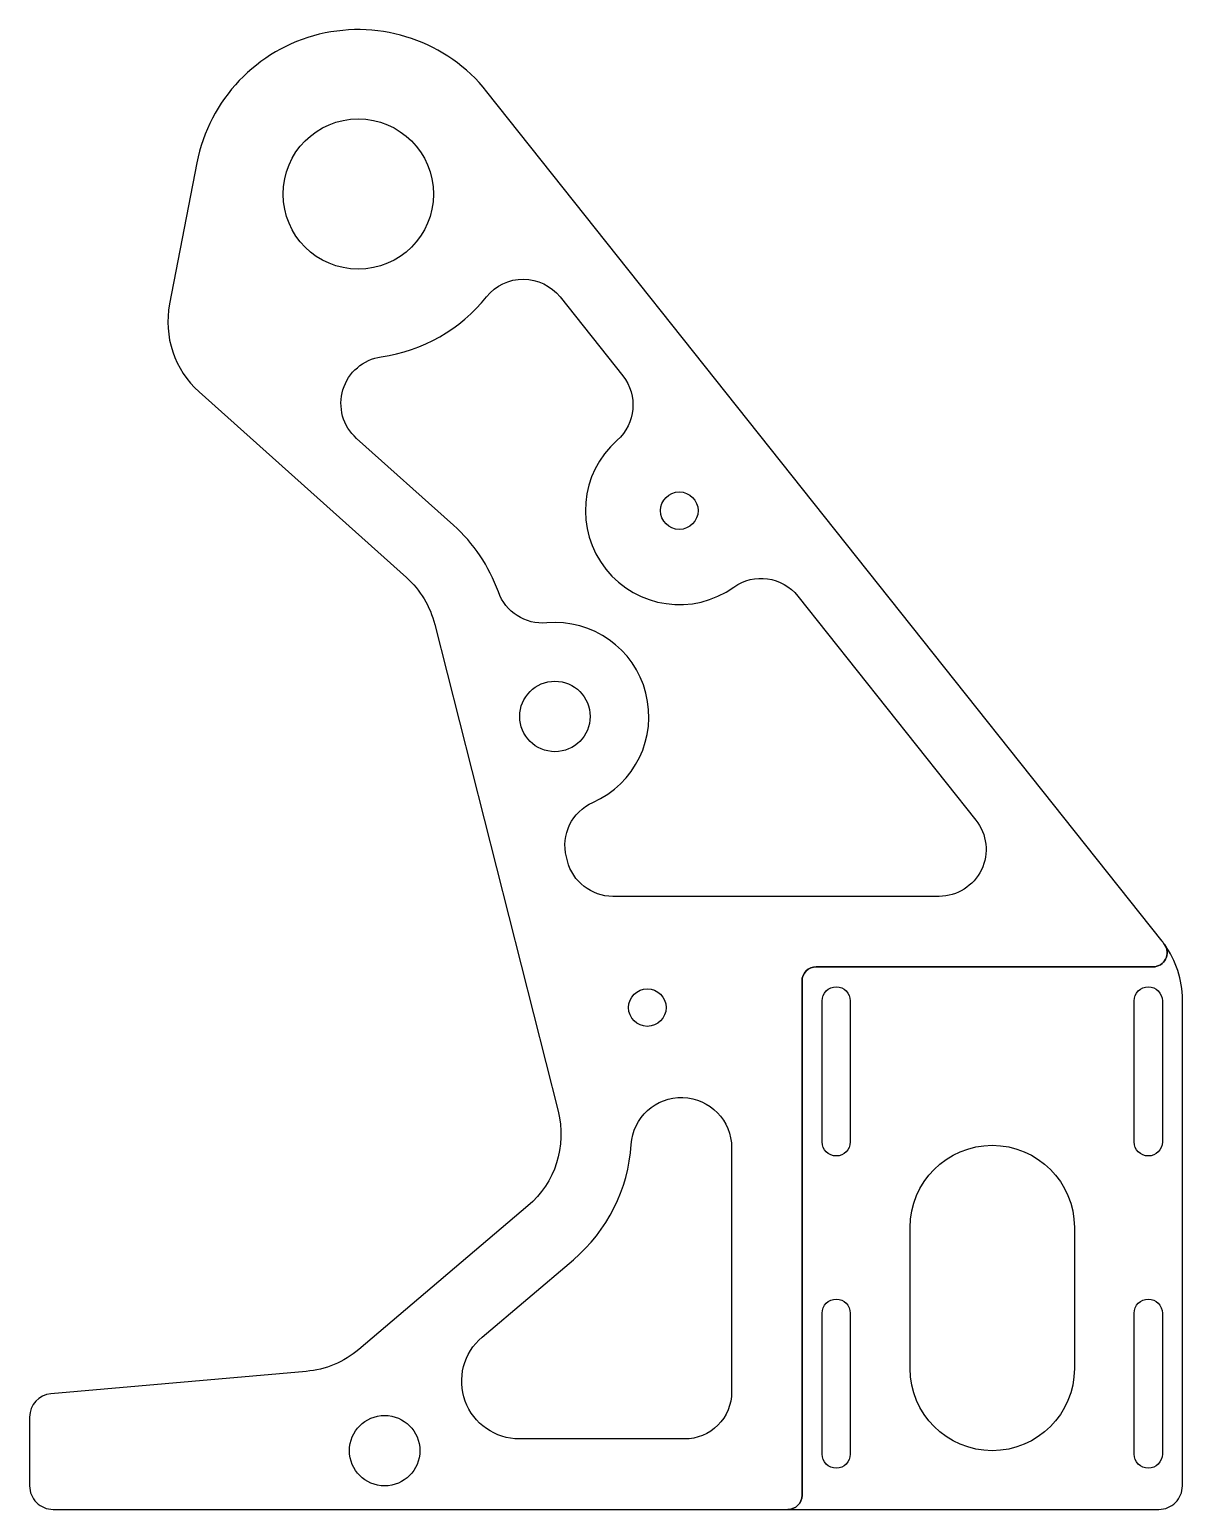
# Model space of a CAD drawing. Header units: millimetres. Extents: x -250 to -4, y 0 to 315.
import ezdxf

# ---------------------------------------------------------------- set-up
doc = ezdxf.new("R2010")
doc.units = ezdxf.units.MM
doc.layers.get('0').update_dxf_attribs({"linetype": 'CONTINUOUS'})

msp = doc.modelspace()

# ---------------------------------------------------------------- linework, layer by layer
for points in [[(-88.5, 0, 0.414214), (-85.5, 3), (-85.5, 112.5, -0.414214), (-82.5, 115.5), (-10.74, 115.5, 0.612534), (-8.31, 120.26, 0.011044), (-8.84, 120.96), (-152.6, 301.78, 0.640372), (-214.36, 286.66), (-220.19, 256.59, 0.263884), (-213.9, 237.88), (-169.76, 198.36, -0.149112), (-163.72, 188.37), (-137.44, 84.76, -0.286412), (-143.89, 64.59), (-179.9, 34.05, -0.155257), (-191.1, 29.38), (-245.44, 24.63, 0.388879), (-250, 19.65), (-250, 5, 0.414214), (-245, 0)], [(-159.75, 209.53), (-180.37, 227.99, -0.637728), (-175.1, 245.34, 0.19112), (-152.67, 258.13, -0.48148), (-137.04, 258.1), (-123.68, 241.3, -0.398996), (-124.88, 227.58, 0.949083), (-100.03, 196.32, -0.398996), (-86.39, 194.4), (-48.49, 146.72, -0.627825), (-56.31, 130.5), (-125.79, 130.5, -0.343206), (-135.48, 138.04), (-135.69, 138.88, -0.365977), (-130.04, 150.49, 0.848192), (-139.88, 188.71, -0.340821), (-150.17, 195.29, 0.124527)], [(-82.5, 115.5, 0.414214), (-85.5, 112.5), (-85.5, 3, -0.414214), (-88.5, 0), (-9.5, 0, 0.414214), (-4.5, 5), (-4.5, 108.52, 0.158186), (-8.31, 120.26, -0.612534), (-10.74, 115.5)], [(-81.23, 78.23), (-81.23, 108.23, -1), (-75.23, 108.23), (-75.23, 78.23, -1)], [(-14.77, 78.23), (-14.77, 108.23, -1), (-8.77, 108.23), (-8.77, 78.23, -1)], [(-153.64, 36.66), (-134.19, 53.15, 0.203914), (-121.9, 77.65, -0.969085), (-100.5, 76.98), (-100.5, 25, -0.414214), (-110.5, 15), (-145.69, 15, -0.698256)], [(-62.5, 30), (-62.5, 60, -1), (-27.5, 60), (-27.5, 30, -1)], [(-81.23, 11.77), (-81.23, 41.77, -1), (-75.23, 41.77), (-75.23, 11.77, -1)], [(-14.77, 11.77), (-14.77, 41.77, -1), (-8.77, 41.77), (-8.77, 11.77, -1)]]:
    msp.add_lwpolyline(points, format="xyb", close=True)
for centre, radius in [((-180, 280), 16), ((-111.64, 212.6), 4), ((-138.12, 168.79), 7.5), ((-118.45, 106.82), 4), ((-174.39, 12.5), 7.5)]:
    msp.add_circle(centre, radius)

doc.saveas('drawing.dxf')
